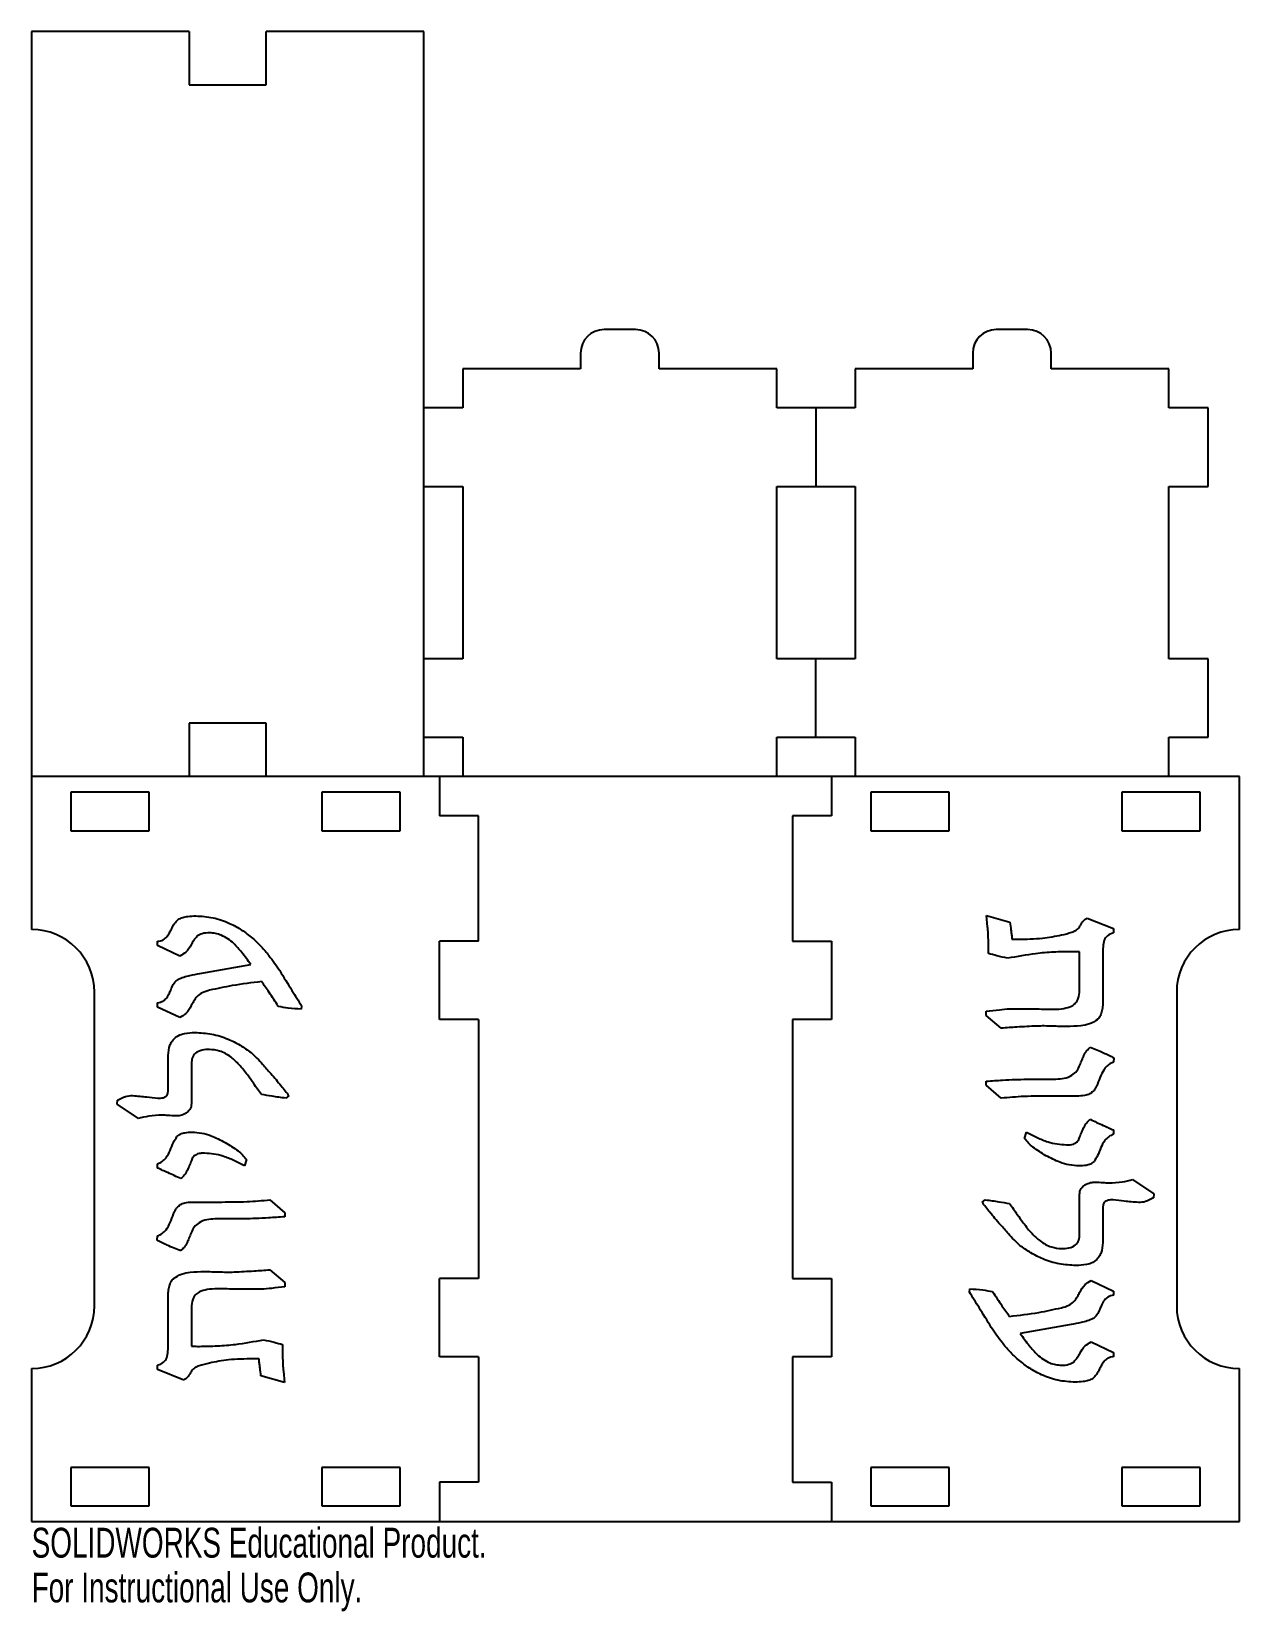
# Model space of a CAD drawing. Header units: millimetres. Extents: x -60 to 136, y -111 to 145.
import ezdxf

# ---------------------------------------------------------------- set-up
doc = ezdxf.new("R2010")
doc.units = ezdxf.units.MM
doc.styles.add('SLDTEXTSTYLE0', font='TXT', dxfattribs={"width": 0.7})

msp = doc.modelspace()

# ---------------------------------------------------------------- linework, layer by layer
at = {"color": 7, "linetype": 'Continuous', "lineweight": 25}
for p, q in [((-60.01, 144.59), (-60.01, -0.83)), ((-34.48, 144.59), (-60.01, 144.59)), ((-34.48, 144.59), (-34.48, 135.95)), ((-22.04, 135.95), (-22.04, 144.59)), ((3.49, 144.59), (-22.04, 144.59)), ((3.49, 23.94), (3.49, 144.59)), ((-34.48, 135.95), (-22.04, 135.95)), ((37.78, 96.33), (32.7, 96.33)), ((101.28, 96.33), (96.2, 96.33)), ((28.89, 92.52), (28.89, 89.98)), ((41.59, 89.98), (41.59, 92.52)), ((92.39, 92.52), (92.39, 89.98)), ((105.09, 89.98), (105.09, 92.52)), ((28.89, 89.98), (9.84, 89.98)), ((9.84, 89.98), (9.84, 83.63)), ((60.64, 89.98), (41.59, 89.98)), ((60.64, 83.63), (60.64, 89.98)), ((92.39, 89.98), (73.34, 89.98)), ((73.34, 89.98), (73.34, 83.63)), ((124.14, 89.98), (105.09, 89.98)), ((124.14, 83.63), (124.14, 89.98)), ((9.84, 83.63), (3.49, 83.63)), ((73.34, 83.63), (60.64, 83.63)), ((66.99, 83.63), (66.99, 70.93)), ((130.49, 83.63), (124.14, 83.63)), ((130.49, 70.93), (130.49, 83.63)), ((3.49, 70.93), (9.84, 70.93)), ((9.84, 70.93), (9.84, 42.99)), ((60.64, 70.93), (73.34, 70.93)), ((60.64, 42.99), (60.64, 70.93)), ((73.34, 70.93), (73.34, 42.99)), ((124.14, 42.99), (124.14, 70.93)), ((124.14, 70.93), (130.49, 70.93)), ((9.84, 42.99), (3.49, 42.99)), ((73.34, 42.99), (60.64, 42.99)), ((66.99, 30.29), (66.99, 42.99)), ((130.49, 42.99), (124.14, 42.99)), ((130.49, 30.29), (130.49, 42.99)), ((-22.04, 32.57), (-34.48, 32.57)), ((-34.48, 32.57), (-34.48, 23.94)), ((-22.04, 23.94), (-22.04, 32.57)), ((3.49, 30.29), (9.84, 30.29)), ((9.84, 30.29), (9.84, 23.94)), ((60.64, 30.29), (73.34, 30.29)), ((60.64, 23.94), (60.64, 30.29)), ((73.34, 30.29), (73.34, 23.94)), ((124.14, 23.94), (124.14, 30.29)), ((124.14, 30.29), (130.49, 30.29)), ((135.57, 23.94), (-60.01, 23.94)), ((6.03, 23.94), (6.03, 17.59)), ((69.53, 23.94), (69.53, 17.59)), ((135.57, -0.83), (135.57, 23.94)), ((-40.96, 21.4), (-53.66, 21.4)), ((-53.66, 21.4), (-53.66, 15.17)), ((-40.96, 15.17), (-40.96, 21.4)), ((-13.02, 21.4), (-13.02, 15.17)), ((-0.32, 21.4), (-13.02, 21.4)), ((-0.32, 15.17), (-0.32, 21.4)), ((75.88, 21.4), (75.88, 15.17)), ((88.58, 21.4), (75.88, 21.4)), ((88.58, 15.17), (88.58, 21.4)), ((116.52, 21.4), (116.52, 15.17)), ((129.22, 21.4), (116.52, 21.4)), ((129.22, 15.17), (129.22, 21.4)), ((12.38, 17.59), (6.03, 17.59)), ((12.38, -2.73), (12.38, 17.59)), ((63.18, 17.59), (63.18, -2.73)), ((69.53, 17.59), (63.18, 17.59)), ((-53.66, 15.17), (-40.96, 15.17)), ((-13.02, 15.17), (-0.32, 15.17)), ((75.88, 15.17), (88.58, 15.17)), ((116.52, 15.17), (129.22, 15.17)), ((94.64, 1.43), (98.42, 0.34)), ((94.8, -0.43), (94.64, 1.43)), ((110.91, 1.02), (115.18, -0.69)), ((98.7, -1.88), (98.7, -2.41)), ((98.7, -2.41), (99.72, -2.41)), ((115.18, -0.69), (115.18, -1.38)), ((-39.62, -3.44), (-39.62, -2.75)), ((-36.02, -5.15), (-39.62, -3.44)), ((12.38, -2.73), (6.03, -2.73)), ((6.03, -15.43), (6.03, -2.73)), ((63.18, -2.73), (69.53, -2.73)), ((69.53, -2.73), (69.53, -15.43)), ((94.93, -4.73), (94.93, -2.83)), ((109.69, -10.68), (109.69, -4.47)), ((113.46, -4.58), (113.46, -12.44)), ((-32.76, -7.96), (-24.52, -6.53)), ((-49.85, -61.79), (-49.85, -10.99)), ((-39.62, -13.39), (-39.62, -12.7)), ((125.41, -10.99), (125.41, -61.79)), ((-36.02, -15.11), (-39.62, -13.39)), ((-16.28, -13.23), (-16.35, -13.73)), ((94.58, -14.76), (94.58, -14.08)), ((96.99, -16.82), (94.58, -14.76)), ((12.38, -15.43), (6.03, -15.43)), ((12.38, -15.43), (12.38, -57.34)), ((63.18, -15.43), (63.18, -57.34)), ((69.53, -15.43), (63.18, -15.43)), ((-37.91, -26.8), (-37.91, -21.69)), ((-34.13, -22.57), (-34.13, -29.05)), ((115.25, -21.63), (115.18, -22.32)), ((94.58, -26.04), (94.58, -25.4)), ((-18.34, -27.78), (-18.86, -28.15)), ((96.99, -28.15), (94.58, -26.04)), ((109.58, -27.81), (105.38, -27.81)), ((-46.14, -29.13), (-46.11, -28.49)), ((-42.71, -31.46), (-46.14, -29.13)), ((100.76, -34.67), (101.1, -33.64)), ((115.18, -33.3), (115.18, -33.99)), ((-25.21, -38.1), (-25.54, -39.13)), ((-39.62, -39.48), (-39.62, -38.79)), ((118.27, -41.32), (121.7, -43.65)), ((-34.02, -44.97), (-29.82, -44.97)), ((-21.43, -44.63), (-19.03, -46.74)), ((93.9, -45), (94.42, -44.63)), ((109.69, -50.21), (109.69, -43.73)), ((113.46, -45.98), (113.46, -51.08)), ((121.7, -43.65), (121.66, -44.28)), ((-19.03, -46.74), (-19.03, -47.37)), ((-39.7, -51.15), (-39.62, -50.46)), ((-21.43, -55.95), (-19.03, -58.02)), ((-19.03, -58.02), (-19.03, -58.7)), ((12.38, -57.34), (6.03, -57.34)), ((6.03, -70.04), (6.03, -57.34)), ((63.18, -57.34), (69.53, -57.34)), ((69.53, -57.34), (69.53, -70.04)), ((111.58, -57.67), (115.18, -59.39)), ((-37.91, -68.19), (-37.91, -60.34)), ((91.84, -59.55), (91.91, -59.04)), ((115.18, -59.39), (115.18, -60.07)), ((-34.13, -62.09), (-34.13, -68.31)), ((108.31, -64.81), (100.08, -66.25)), ((-19.37, -68.05), (-19.37, -69.95)), ((111.58, -67.62), (115.18, -69.34)), ((-39.62, -72.09), (-39.62, -71.4)), ((-23.15, -70.37), (-24.17, -70.37)), ((-23.15, -70.9), (-23.15, -70.37)), ((12.38, -70.04), (6.03, -70.04)), ((12.38, -70.04), (12.38, -90.36)), ((63.18, -70.04), (63.18, -90.36)), ((69.53, -70.04), (63.18, -70.04)), ((115.18, -69.34), (115.18, -70.03)), ((-60.01, -71.95), (-60.01, -96.71)), ((-35.35, -73.8), (-39.62, -72.09)), ((-19.08, -74.2), (-22.87, -73.12)), ((-19.24, -72.35), (-19.08, -74.2)), ((135.57, -96.71), (135.57, -71.95)), ((-40.96, -87.95), (-53.66, -87.95)), ((-53.66, -87.95), (-53.66, -94.17)), ((-40.96, -94.17), (-40.96, -87.95)), ((-0.32, -87.95), (-13.02, -87.95)), ((-13.02, -87.95), (-13.02, -94.17)), ((-0.32, -94.17), (-0.32, -87.95)), ((88.58, -87.95), (75.88, -87.95)), ((75.88, -87.95), (75.88, -94.17)), ((88.58, -94.17), (88.58, -87.95)), ((129.22, -87.95), (116.52, -87.95)), ((116.52, -87.95), (116.52, -94.17)), ((129.22, -94.17), (129.22, -87.95)), ((12.38, -90.36), (6.03, -90.36)), ((6.03, -90.36), (6.03, -96.71)), ((63.18, -90.36), (69.53, -90.36)), ((69.53, -90.36), (69.53, -96.71)), ((-53.66, -94.17), (-40.96, -94.17)), ((-13.02, -94.17), (-0.32, -94.17)), ((75.88, -94.17), (88.58, -94.17)), ((116.52, -94.17), (129.22, -94.17)), ((-60.01, -96.71), (135.57, -96.71))]:
    msp.add_line(p, q, dxfattribs=at)
for centre, radius, start, end in [((32.7, 92.52), 3.81, 90, 180), ((37.78, 92.52), 3.81, 0, 90), ((96.2, 92.52), 3.81, 90, 180), ((101.28, 92.52), 3.81, 0, 90), ((-60.01, -10.99), 10.16, 0, 90), ((135.57, -10.99), 10.16, 90, 180), ((-60.01, -61.79), 10.16, 270, 0), ((135.57, -61.79), 10.16, 180, 270)]:
    msp.add_arc(centre, radius, start, end, dxfattribs=at)
for points, knots in [([(-37.38, -0.79), (-37.23, -0.46), (-36.95, 0.12), (-36.49, 0.57), (-36.29, 0.77)], [0, 0, 0, 0, 0.56072, 1, 1, 1, 1]), ([(-36.29, 0.77), (-36.05, 0.9), (-35.56, 1.16), (-34.58, 1.33), (-33.87, 1.35), (-33.43, 1.37)], [0, 0, 0, 0, 0.279412, 0.559626, 1, 1, 1, 1]), ([(-33.43, 1.37), (-32.49, 1.31), (-30.6, 1.2), (-28.1, 0.3), (-25.96, -0.87), (-24.8, -1.79), (-24.22, -2.26)], [0, 0, 0, 0, 0.279877, 0.55974, 0.779835, 1, 1, 1, 1]), ([(98.42, 0.34), (98.47, -0.08), (98.54, -0.6), (98.62, -1.23), (98.65, -1.56), (98.69, -1.77), (98.7, -1.88)], [0, 0, 0, 0, 0.560427, 0.706986, 0.854267, 1, 1, 1, 1]), ([(109.59, -0.55), (109.69, -0.39), (109.87, -0.09), (110.06, 0.2), (110.14, 0.33)], [0, 0, 0, 0, 0.560005, 1, 1, 1, 1]), ([(110.14, 0.33), (110.26, 0.49), (110.48, 0.76), (110.77, 0.94), (110.91, 1.02)], [0, 0, 0, 0, 0.559713, 1, 1, 1, 1]), ([(-39.62, -2.75), (-39.31, -2.7), (-38.74, -2.6), (-38.32, -2.23), (-38.13, -2.06)], [0, 0, 0, 0, 0.5601847, 1, 1, 1, 1]), ([(-38.13, -2.06), (-37.98, -1.83), (-37.7, -1.42), (-37.48, -0.98), (-37.38, -0.79)], [0, 0, 0, 0, 0.559755, 1, 1, 1, 1]), ([(-33.24, -1.94), (-33.44, -2.18), (-33.78, -2.6), (-34.05, -3.08), (-34.17, -3.29)], [0, 0, 0, 0, 0.559434, 1, 1, 1, 1]), ([(-31.19, -1.38), (-31.6, -1.39), (-32.34, -1.4), (-32.96, -1.78), (-33.24, -1.94)], [0, 0, 0, 0, 0.5609654, 1, 1, 1, 1]), ([(-27.26, -3.11), (-27.57, -2.84), (-28.2, -2.31), (-29.21, -1.77), (-30.22, -1.43), (-30.86, -1.4), (-31.19, -1.38)], [0, 0, 0, 0, 0.280136, 0.560069, 0.780008, 1, 1, 1, 1]), ([(-24.22, -2.26), (-23.75, -2.69), (-22.81, -3.56), (-21.34, -5.32), (-20.4, -6.67), (-19.83, -7.5)], [0, 0, 0, 0, 0.27998, 0.5599998, 1, 1, 1, 1]), ([(94.93, -2.83), (94.92, -2.38), (94.9, -1.58), (94.83, -0.78), (94.8, -0.43)], [0, 0, 0, 0, 0.55998, 1, 1, 1, 1]), ([(99.72, -2.41), (101.05, -2.39), (103.42, -2.36), (105.74, -1.92), (106.76, -1.72)], [0, 0, 0, 0, 0.560077, 1, 1, 1, 1]), ([(106.76, -1.72), (107.33, -1.59), (108.11, -1.4), (109.09, -1.03), (109.43, -0.71), (109.59, -0.55)], [0, 0, 0, 0, 0.560972, 0.781357, 1, 1, 1, 1]), ([(113.68, -2.55), (113.6, -2.93), (113.46, -3.6), (113.46, -4.28), (113.46, -4.58)], [0, 0, 0, 0, 0.559227, 1, 1, 1, 1]), ([(115.18, -1.38), (114.82, -1.5), (114.17, -1.71), (113.83, -2.3), (113.68, -2.55)], [0, 0, 0, 0, 0.560745, 1, 1, 1, 1]), ([(-34.17, -3.29), (-34.42, -3.73), (-34.88, -4.52), (-35.67, -4.96), (-36.02, -5.15)], [0, 0, 0, 0, 0.561065, 1, 1, 1, 1]), ([(-24.52, -6.53), (-24.99, -5.85), (-25.82, -4.65), (-26.82, -3.58), (-27.26, -3.11)], [0, 0, 0, 0, 0.56013, 1, 1, 1, 1]), ([(98.02, -5.5), (97.44, -5.36), (96.4, -5.13), (95.38, -4.85), (94.93, -4.73)], [0, 0, 0, 0, 0.559983, 1, 1, 1, 1]), ([(108.41, -4.43), (107.43, -4.44), (105.48, -4.47), (102, -4.77), (99.53, -5.22), (98.02, -5.5)], [0, 0, 0, 0, 0.280026, 0.56008, 1, 1, 1, 1]), ([(109.69, -4.47), (109.45, -4.45), (109.02, -4.43), (108.6, -4.43), (108.41, -4.43)], [0, 0, 0, 0, 0.560005, 1, 1, 1, 1]), ([(-19.83, -7.5), (-19.17, -8.57), (-17.99, -10.48), (-16.8, -12.39), (-16.28, -13.23)], [0, 0, 0, 0, 0.56, 1, 1, 1, 1]), ([(-37.41, -10.47), (-37.27, -10.13), (-37.03, -9.54), (-36.55, -9.12), (-36.34, -8.93)], [0, 0, 0, 0, 0.5611598, 1, 1, 1, 1]), ([(-36.34, -8.93), (-36.02, -8.79), (-35.38, -8.51), (-34.17, -8.23), (-33.29, -8.07), (-32.76, -7.96)], [0, 0, 0, 0, 0.2796565, 0.5597751, 1, 1, 1, 1]), ([(-22.8, -9.27), (-24.38, -9.46), (-27.2, -9.8), (-29.96, -10.41), (-31.18, -10.68)], [0, 0, 0, 0, 0.559994, 1, 1, 1, 1]), ([(-20.06, -13.29), (-20.55, -12.53), (-21.42, -11.16), (-22.38, -9.85), (-22.8, -9.27)], [0, 0, 0, 0, 0.559949, 1, 1, 1, 1]), ([(-39.62, -12.7), (-39.3, -12.64), (-38.72, -12.53), (-38.32, -12.1), (-38.14, -11.92)], [0, 0, 0, 0, 0.5598581, 1, 1, 1, 1]), ([(-38.14, -11.92), (-37.99, -11.66), (-37.71, -11.19), (-37.5, -10.69), (-37.41, -10.47)], [0, 0, 0, 0, 0.559758, 1, 1, 1, 1]), ([(-33.21, -11.68), (-33.41, -11.94), (-33.76, -12.41), (-34.03, -12.93), (-34.15, -13.16)], [0, 0, 0, 0, 0.559595, 1, 1, 1, 1]), ([(-31.18, -10.68), (-31.6, -10.79), (-32.35, -10.98), (-32.95, -11.46), (-33.21, -11.68)], [0, 0, 0, 0, 0.560506, 1, 1, 1, 1]), ([(108.4, -13.24), (108.63, -13.08), (109.1, -12.76), (109.61, -11.85), (109.66, -11.13), (109.69, -10.68)], [0, 0, 0, 0, 0.280037, 0.559988, 1, 1, 1, 1]), ([(113.46, -12.44), (113.46, -12.74), (113.44, -13.35), (113.29, -14.18), (113.03, -14.92), (112.71, -15.28), (112.55, -15.45)], [0, 0, 0, 0, 0.280404, 0.56058, 0.780612, 1, 1, 1, 1]), ([(-34.15, -13.16), (-34.4, -13.62), (-34.86, -14.44), (-35.66, -14.9), (-36.02, -15.11)], [0, 0, 0, 0, 0.561329, 1, 1, 1, 1]), ([(-16.35, -13.73), (-17.05, -13.7), (-18.3, -13.63), (-19.52, -13.4), (-20.06, -13.29)], [0, 0, 0, 0, 0.559988, 1, 1, 1, 1]), ([(94.58, -14.08), (95.29, -13.99), (96.55, -13.83), (97.82, -13.72), (98.37, -13.66)], [0, 0, 0, 0, 0.560051, 1, 1, 1, 1]), ([(98.37, -13.66), (99.18, -13.67), (100.51, -13.68), (102.36, -13.7), (103.92, -13.72), (104.97, -13.73), (105.49, -13.73)], [0, 0, 0, 0, 0.3399976, 0.5599985, 0.7800011, 1, 1, 1, 1]), ([(105.49, -13.73), (106.05, -13.73), (107.05, -13.73), (107.99, -13.39), (108.4, -13.24)], [0, 0, 0, 0, 0.560626, 1, 1, 1, 1]), ([(-37.11, -18.7), (-36.85, -18.46), (-36.31, -17.97), (-35.06, -17.57), (-34.13, -17.53), (-33.57, -17.51)], [0, 0, 0, 0, 0.279261, 0.559411, 1, 1, 1, 1]), ([(-33.57, -17.51), (-32.65, -17.56), (-30.81, -17.67), (-28.35, -18.47), (-26.23, -19.52), (-25.05, -20.36), (-24.46, -20.78)], [0, 0, 0, 0, 0.279881, 0.559776, 0.779877, 1, 1, 1, 1]), ([(102.78, -16.48), (101.7, -16.53), (99.77, -16.62), (97.84, -16.76), (96.99, -16.82)], [0, 0, 0, 0, 0.559983, 1, 1, 1, 1]), ([(105.42, -16.5), (104.93, -16.48), (104.05, -16.45), (103.17, -16.47), (102.78, -16.48)], [0, 0, 0, 0, 0.559995, 1, 1, 1, 1]), ([(107.6, -16.55), (107.19, -16.54), (106.47, -16.53), (105.74, -16.51), (105.42, -16.5)], [0, 0, 0, 0, 0.559974, 1, 1, 1, 1]), ([(112.55, -15.45), (112.14, -15.71), (111.31, -16.22), (109.59, -16.49), (108.36, -16.53), (107.6, -16.55)], [0, 0, 0, 0, 0.278725, 0.559141, 1, 1, 1, 1]), ([(-37.91, -21.69), (-37.88, -21.1), (-37.85, -20.28), (-37.51, -19.27), (-37.25, -18.89), (-37.11, -18.7)], [0, 0, 0, 0, 0.55981, 0.780093, 1, 1, 1, 1]), ([(-31.23, -20.26), (-31.62, -20.27), (-32.41, -20.31), (-33.47, -20.75), (-34.07, -21.63), (-34.11, -22.25), (-34.13, -22.57)], [0, 0, 0, 0, 0.28109, 0.560423, 0.779713, 1, 1, 1, 1]), ([(-27.72, -21.52), (-28.01, -21.31), (-28.59, -20.91), (-29.76, -20.4), (-30.67, -20.31), (-31.23, -20.26)], [0, 0, 0, 0, 0.28033, 0.560768, 1, 1, 1, 1]), ([(110.38, -21.25), (110.53, -20.97), (110.81, -20.47), (111.22, -20.08), (111.4, -19.91)], [0, 0, 0, 0, 0.560099, 1, 1, 1, 1]), ([(111.4, -19.91), (112.14, -20.19), (113.45, -20.7), (114.7, -21.34), (115.25, -21.63)], [0, 0, 0, 0, 0.559821, 1, 1, 1, 1]), ([(-25.02, -24.42), (-25.47, -23.83), (-26.28, -22.77), (-27.28, -21.9), (-27.72, -21.52)], [0, 0, 0, 0, 0.560114, 1, 1, 1, 1]), ([(-24.46, -20.78), (-24.14, -21.07), (-23.5, -21.66), (-22.47, -22.82), (-21.74, -23.65), (-21.29, -24.16)], [0, 0, 0, 0, 0.279876, 0.559931, 1, 1, 1, 1]), ([(105.87, -25.06), (106.32, -25.04), (107.22, -25), (108.41, -24.54), (109.3, -23.77), (109.6, -23.12), (109.75, -22.8)], [0, 0, 0, 0, 0.280492, 0.560159, 0.780026, 1, 1, 1, 1]), ([(109.75, -22.8), (109.86, -22.51), (110.05, -21.99), (110.28, -21.47), (110.38, -21.25)], [0, 0, 0, 0, 0.560039, 1, 1, 1, 1]), ([(115.18, -22.32), (114.92, -22.44), (114.39, -22.68), (113.64, -23.41), (113.32, -24.08), (113.12, -24.49)], [0, 0, 0, 0, 0.280282, 0.560326, 1, 1, 1, 1]), ([(-22.8, -27.55), (-23.22, -26.97), (-23.96, -25.92), (-24.7, -24.88), (-25.02, -24.42)], [0, 0, 0, 0, 0.56, 1, 1, 1, 1]), ([(-21.29, -24.16), (-20.72, -24.82), (-19.69, -25.99), (-18.75, -27.23), (-18.34, -27.78)], [0, 0, 0, 0, 0.5600865, 1, 1, 1, 1]), ([(94.58, -25.4), (95.46, -25.34), (97.02, -25.23), (98.58, -25.16), (99.27, -25.12)], [0, 0, 0, 0, 0.559998, 1, 1, 1, 1]), ([(99.27, -25.12), (100.5, -25.1), (102.7, -25.06), (104.91, -25.06), (105.87, -25.06)], [0, 0, 0, 0, 0.5599877, 1, 1, 1, 1]), ([(113.12, -24.49), (112.95, -24.95), (112.71, -25.6), (112.34, -26.4), (112.13, -26.73), (112.03, -26.89)], [0, 0, 0, 0, 0.560268, 0.780314, 1, 1, 1, 1]), ([(-46.11, -28.49), (-45.68, -28.24), (-44.92, -27.8), (-44.04, -27.75), (-43.66, -27.73)], [0, 0, 0, 0, 0.559273, 1, 1, 1, 1]), ([(-43.66, -27.73), (-42.89, -27.8), (-41.53, -27.92), (-40.17, -28.08), (-39.57, -28.15)], [0, 0, 0, 0, 0.560036, 1, 1, 1, 1]), ([(-39.57, -28.15), (-39.28, -28.15), (-38.76, -28.16), (-38.3, -27.91), (-38.11, -27.8)], [0, 0, 0, 0, 0.562499, 1, 1, 1, 1]), ([(-38.11, -27.8), (-38.03, -27.62), (-37.9, -27.3), (-37.9, -26.95), (-37.91, -26.8)], [0, 0, 0, 0, 0.557678, 1, 1, 1, 1]), ([(-18.86, -28.15), (-19.6, -28.06), (-20.92, -27.89), (-22.23, -27.66), (-22.8, -27.55)], [0, 0, 0, 0, 0.559968, 1, 1, 1, 1]), ([(105.38, -27.81), (103.81, -27.81), (101.01, -27.81), (98.22, -28.05), (96.99, -28.15)], [0, 0, 0, 0, 0.56007, 1, 1, 1, 1]), ([(112.03, -26.89), (111.85, -27.07), (111.48, -27.42), (110.62, -27.75), (109.98, -27.79), (109.58, -27.81)], [0, 0, 0, 0, 0.279593, 0.559768, 1, 1, 1, 1]), ([(-34.99, -30.56), (-35.29, -30.72), (-35.82, -31), (-36.42, -31.03), (-36.68, -31.04)], [0, 0, 0, 0, 0.5592101, 1, 1, 1, 1]), ([(-34.13, -29.05), (-34.14, -29.22), (-34.17, -29.56), (-34.43, -30.12), (-34.78, -30.4), (-34.99, -30.56)], [0, 0, 0, 0, 0.280337, 0.56087, 1, 1, 1, 1]), ([(-38.89, -30.9), (-39.61, -30.92), (-40.91, -30.98), (-42.16, -31.31), (-42.71, -31.46)], [0, 0, 0, 0, 0.559929, 1, 1, 1, 1]), ([(-36.68, -31.04), (-37.1, -31.01), (-37.83, -30.96), (-38.56, -30.91), (-38.89, -30.9)], [0, 0, 0, 0, 0.560013, 1, 1, 1, 1]), ([(109.69, -34.54), (109.8, -34.24), (110.01, -33.71), (110.24, -33.18), (110.34, -32.95)], [0, 0, 0, 0, 0.560024, 1, 1, 1, 1]), ([(110.34, -32.95), (110.5, -32.66), (110.79, -32.15), (111.22, -31.76), (111.4, -31.58)], [0, 0, 0, 0, 0.559965, 1, 1, 1, 1]), ([(111.4, -31.58), (112.1, -31.91), (113.36, -32.5), (114.62, -33.06), (115.18, -33.3)], [0, 0, 0, 0, 0.55999, 1, 1, 1, 1]), ([(-37.56, -36.62), (-37.41, -36.18), (-37.13, -35.39), (-36.68, -34.69), (-36.48, -34.38)], [0, 0, 0, 0, 0.560701, 1, 1, 1, 1]), ([(-36.48, -34.38), (-36.29, -34.23), (-35.9, -33.92), (-35.05, -33.68), (-34.42, -33.66), (-34.04, -33.64)], [0, 0, 0, 0, 0.2792809, 0.559423, 1, 1, 1, 1]), ([(-34.04, -33.64), (-33.51, -33.68), (-32.46, -33.75), (-30.64, -34.3), (-29.43, -34.93), (-28.69, -35.31)], [0, 0, 0, 0, 0.279841, 0.559964, 1, 1, 1, 1]), ([(-28.69, -35.31), (-27.97, -35.74), (-26.97, -36.35), (-25.82, -37.32), (-25.41, -37.84), (-25.21, -38.1)], [0, 0, 0, 0, 0.559983, 0.780068, 1, 1, 1, 1]), ([(104.25, -37.47), (103.53, -37.03), (102.52, -36.43), (101.37, -35.46), (100.97, -34.93), (100.76, -34.67)], [0, 0, 0, 0, 0.559983, 0.780068, 1, 1, 1, 1]), ([(101.1, -33.64), (101.66, -33.95), (102.78, -34.57), (104.44, -35.21), (106.04, -35.62), (107.05, -35.68), (107.55, -35.7)], [0, 0, 0, 0, 0.280073, 0.560067, 0.780067, 1, 1, 1, 1]), ([(107.55, -35.7), (107.76, -35.7), (108.14, -35.71), (108.52, -35.64), (108.68, -35.61)], [0, 0, 0, 0, 0.56025, 1, 1, 1, 1]), ([(108.68, -35.61), (108.94, -35.47), (109.39, -35.22), (109.6, -34.75), (109.69, -34.54)], [0, 0, 0, 0, 0.557714, 1, 1, 1, 1]), ([(115.18, -33.99), (114.92, -34.11), (114.39, -34.35), (113.63, -35.07), (113.32, -35.75), (113.12, -36.16)], [0, 0, 0, 0, 0.280301, 0.560403, 1, 1, 1, 1]), ([(-39.62, -38.79), (-39.36, -38.67), (-38.83, -38.43), (-38.08, -37.7), (-37.76, -37.03), (-37.56, -36.62)], [0, 0, 0, 0, 0.280301, 0.560403, 1, 1, 1, 1]), ([(-34.13, -38.24), (-34.25, -38.54), (-34.45, -39.07), (-34.68, -39.6), (-34.79, -39.83)], [0, 0, 0, 0, 0.560024, 1, 1, 1, 1]), ([(-33.13, -37.17), (-33.38, -37.31), (-33.83, -37.56), (-34.04, -38.03), (-34.13, -38.24)], [0, 0, 0, 0, 0.557714, 1, 1, 1, 1]), ([(-31.99, -37.08), (-32.21, -37.07), (-32.59, -37.07), (-32.96, -37.14), (-33.13, -37.17)], [0, 0, 0, 0, 0.56025, 1, 1, 1, 1]), ([(-25.54, -39.13), (-26.1, -38.83), (-27.22, -38.21), (-28.89, -37.57), (-30.49, -37.16), (-31.49, -37.1), (-31.99, -37.08)], [0, 0, 0, 0, 0.280073, 0.560067, 0.780067, 1, 1, 1, 1]), ([(109.6, -39.13), (109.07, -39.1), (108.01, -39.03), (106.19, -38.47), (104.99, -37.85), (104.25, -37.47)], [0, 0, 0, 0, 0.279841, 0.559964, 1, 1, 1, 1]), ([(113.12, -36.16), (112.96, -36.6), (112.68, -37.39), (112.23, -38.09), (112.04, -38.4)], [0, 0, 0, 0, 0.5607009, 1, 1, 1, 1]), ([(-35.85, -41.19), (-36.55, -40.86), (-37.8, -40.28), (-39.07, -39.72), (-39.62, -39.48)], [0, 0, 0, 0, 0.55999, 1, 1, 1, 1]), ([(-34.79, -39.83), (-34.95, -40.11), (-35.23, -40.62), (-35.66, -41.02), (-35.85, -41.19)], [0, 0, 0, 0, 0.559965, 1, 1, 1, 1]), ([(112.04, -38.4), (111.84, -38.55), (111.46, -38.86), (110.61, -39.1), (109.98, -39.12), (109.6, -39.13)], [0, 0, 0, 0, 0.279281, 0.559423, 1, 1, 1, 1]), ([(109.69, -43.73), (109.7, -43.56), (109.72, -43.22), (109.99, -42.65), (110.34, -42.38), (110.55, -42.21)], [0, 0, 0, 0, 0.280337, 0.56087, 1, 1, 1, 1]), ([(110.55, -42.21), (110.85, -42.06), (111.38, -41.78), (111.98, -41.75), (112.24, -41.74)], [0, 0, 0, 0, 0.5592101, 1, 1, 1, 1]), ([(112.24, -41.74), (112.65, -41.77), (113.39, -41.82), (114.12, -41.86), (114.44, -41.88)], [0, 0, 0, 0, 0.5600134, 1, 1, 1, 1]), ([(114.44, -41.88), (115.17, -41.85), (116.47, -41.8), (117.72, -41.47), (118.27, -41.32)], [0, 0, 0, 0, 0.559929, 1, 1, 1, 1]), ([(-37.56, -48.29), (-37.39, -47.83), (-37.15, -47.18), (-36.79, -46.37), (-36.58, -46.05), (-36.47, -45.89)], [0, 0, 0, 0, 0.560268, 0.780314, 1, 1, 1, 1]), ([(-36.47, -45.89), (-36.29, -45.71), (-35.93, -45.35), (-35.07, -45.03), (-34.42, -44.99), (-34.02, -44.97)], [0, 0, 0, 0, 0.2795929, 0.5597679, 1, 1, 1, 1]), ([(-29.82, -44.97), (-28.25, -44.97), (-25.45, -44.97), (-22.66, -44.73), (-21.43, -44.63)], [0, 0, 0, 0, 0.56007, 1, 1, 1, 1]), ([(96.85, -48.62), (96.27, -47.96), (95.25, -46.79), (94.31, -45.55), (93.9, -45)], [0, 0, 0, 0, 0.560087, 1, 1, 1, 1]), ([(94.42, -44.63), (95.16, -44.72), (96.48, -44.88), (97.79, -45.12), (98.36, -45.23)], [0, 0, 0, 0, 0.559968, 1, 1, 1, 1]), ([(98.36, -45.23), (98.77, -45.81), (99.51, -46.86), (100.25, -47.9), (100.58, -48.35)], [0, 0, 0, 0, 0.56, 1, 1, 1, 1]), ([(113.66, -44.98), (113.59, -45.16), (113.46, -45.48), (113.46, -45.83), (113.46, -45.98)], [0, 0, 0, 0, 0.557678, 1, 1, 1, 1]), ([(115.13, -44.63), (114.84, -44.62), (114.32, -44.62), (113.86, -44.87), (113.66, -44.98)], [0, 0, 0, 0, 0.562499, 1, 1, 1, 1]), ([(119.21, -45.04), (118.45, -44.98), (117.09, -44.86), (115.73, -44.7), (115.13, -44.63)], [0, 0, 0, 0, 0.560036, 1, 1, 1, 1]), ([(121.66, -44.28), (121.24, -44.53), (120.48, -44.98), (119.6, -45.03), (119.21, -45.04)], [0, 0, 0, 0, 0.559273, 1, 1, 1, 1]), ([(-39.62, -50.46), (-39.36, -50.34), (-38.84, -50.1), (-38.08, -49.37), (-37.76, -48.7), (-37.56, -48.29)], [0, 0, 0, 0, 0.2802815, 0.5603257, 1, 1, 1, 1]), ([(-30.32, -47.72), (-30.77, -47.74), (-31.66, -47.77), (-32.85, -48.23), (-33.74, -49.01), (-34.04, -49.65), (-34.19, -49.97)], [0, 0, 0, 0, 0.2804918, 0.5601593, 0.7800264, 1, 1, 1, 1]), ([(-23.71, -47.66), (-24.94, -47.68), (-27.15, -47.71), (-29.35, -47.72), (-30.32, -47.72)], [0, 0, 0, 0, 0.5599877, 1, 1, 1, 1]), ([(-19.03, -47.37), (-19.9, -47.43), (-21.46, -47.54), (-23.02, -47.62), (-23.71, -47.66)], [0, 0, 0, 0, 0.559998, 1, 1, 1, 1]), ([(100.58, -48.35), (101.03, -48.95), (101.83, -50.01), (102.84, -50.88), (103.28, -51.26)], [0, 0, 0, 0, 0.560114, 1, 1, 1, 1]), ([(-35.85, -52.86), (-36.58, -52.58), (-37.9, -52.08), (-39.15, -51.43), (-39.7, -51.15)], [0, 0, 0, 0, 0.559821, 1, 1, 1, 1]), ([(-34.19, -49.97), (-34.3, -50.27), (-34.5, -50.79), (-34.72, -51.3), (-34.82, -51.53)], [0, 0, 0, 0, 0.560039, 1, 1, 1, 1]), ([(100.01, -52), (99.69, -51.7), (99.06, -51.12), (98.03, -49.96), (97.3, -49.13), (96.85, -48.62)], [0, 0, 0, 0, 0.279876, 0.559931, 1, 1, 1, 1]), ([(106.79, -52.52), (107.18, -52.5), (107.97, -52.47), (109.03, -52.03), (109.63, -51.15), (109.67, -50.52), (109.69, -50.21)], [0, 0, 0, 0, 0.28109, 0.560423, 0.779713, 1, 1, 1, 1]), ([(113.46, -51.08), (113.44, -51.67), (113.4, -52.5), (113.07, -53.51), (112.8, -53.89), (112.67, -54.08)], [0, 0, 0, 0, 0.55981, 0.780093, 1, 1, 1, 1]), ([(-34.82, -51.53), (-34.98, -51.81), (-35.25, -52.3), (-35.67, -52.69), (-35.85, -52.86)], [0, 0, 0, 0, 0.560099, 1, 1, 1, 1]), ([(109.12, -55.27), (108.2, -55.21), (106.36, -55.11), (103.9, -54.31), (101.78, -53.25), (100.6, -52.41), (100.01, -52)], [0, 0, 0, 0, 0.279881, 0.559776, 0.779877, 1, 1, 1, 1]), ([(103.28, -51.26), (103.57, -51.46), (104.15, -51.87), (105.32, -52.38), (106.23, -52.47), (106.79, -52.52)], [0, 0, 0, 0, 0.28033, 0.560768, 1, 1, 1, 1]), ([(-36.99, -57.33), (-36.58, -57.07), (-35.76, -56.56), (-34.03, -56.29), (-32.8, -56.25), (-32.04, -56.23)], [0, 0, 0, 0, 0.278725, 0.559141, 1, 1, 1, 1]), ([(-32.04, -56.23), (-31.64, -56.24), (-30.91, -56.25), (-30.19, -56.27), (-29.87, -56.28)], [0, 0, 0, 0, 0.559974, 1, 1, 1, 1]), ([(-29.87, -56.28), (-29.37, -56.3), (-28.49, -56.32), (-27.61, -56.31), (-27.22, -56.3)], [0, 0, 0, 0, 0.559995, 1, 1, 1, 1]), ([(-27.22, -56.3), (-26.14, -56.25), (-24.21, -56.15), (-22.28, -56.01), (-21.43, -55.95)], [0, 0, 0, 0, 0.559983, 1, 1, 1, 1]), ([(112.67, -54.08), (112.4, -54.32), (111.87, -54.81), (110.61, -55.2), (109.69, -55.24), (109.12, -55.27)], [0, 0, 0, 0, 0.279261, 0.559411, 1, 1, 1, 1]), ([(-37.91, -60.34), (-37.9, -60.03), (-37.88, -59.43), (-37.74, -58.6), (-37.48, -57.85), (-37.15, -57.5), (-36.99, -57.33)], [0, 0, 0, 0, 0.280404, 0.56058, 0.780612, 1, 1, 1, 1]), ([(-19.03, -58.7), (-19.73, -58.79), (-20.99, -58.95), (-22.26, -59.06), (-22.81, -59.11)], [0, 0, 0, 0, 0.560051, 1, 1, 1, 1]), ([(109.7, -59.62), (109.96, -59.16), (110.41, -58.34), (111.22, -57.87), (111.58, -57.67)], [0, 0, 0, 0, 0.561329, 1, 1, 1, 1]), ([(-32.84, -59.54), (-33.08, -59.7), (-33.55, -60.01), (-34.05, -60.92), (-34.1, -61.65), (-34.13, -62.09)], [0, 0, 0, 0, 0.280037, 0.559988, 1, 1, 1, 1]), ([(-29.93, -59.04), (-30.49, -59.05), (-31.49, -59.05), (-32.43, -59.39), (-32.84, -59.54)], [0, 0, 0, 0, 0.560626, 1, 1, 1, 1]), ([(-22.81, -59.11), (-23.62, -59.11), (-24.95, -59.1), (-26.8, -59.07), (-28.37, -59.06), (-29.41, -59.05), (-29.93, -59.04)], [0, 0, 0, 0, 0.3399976, 0.5599985, 0.7800011, 1, 1, 1, 1]), ([(95.39, -65.27), (94.73, -64.2), (93.55, -62.29), (92.36, -60.39), (91.84, -59.55)], [0, 0, 0, 0, 0.56, 1, 1, 1, 1]), ([(91.91, -59.04), (92.61, -59.08), (93.85, -59.14), (95.08, -59.38), (95.61, -59.48)], [0, 0, 0, 0, 0.5599883, 1, 1, 1, 1]), ([(95.61, -59.48), (96.11, -60.25), (96.98, -61.62), (97.94, -62.93), (98.36, -63.5)], [0, 0, 0, 0, 0.559949, 1, 1, 1, 1]), ([(106.74, -62.09), (107.16, -61.99), (107.9, -61.79), (108.51, -61.31), (108.77, -61.1)], [0, 0, 0, 0, 0.560506, 1, 1, 1, 1]), ([(108.77, -61.1), (108.97, -60.84), (109.32, -60.37), (109.59, -59.85), (109.7, -59.62)], [0, 0, 0, 0, 0.559595, 1, 1, 1, 1]), ([(113.7, -60.86), (113.54, -61.12), (113.27, -61.59), (113.06, -62.09), (112.96, -62.31)], [0, 0, 0, 0, 0.559758, 1, 1, 1, 1]), ([(115.18, -60.07), (114.86, -60.14), (114.28, -60.25), (113.88, -60.67), (113.7, -60.86)], [0, 0, 0, 0, 0.559858, 1, 1, 1, 1]), ([(98.36, -63.5), (99.94, -63.32), (102.75, -62.98), (105.52, -62.36), (106.74, -62.09)], [0, 0, 0, 0, 0.559994, 1, 1, 1, 1]), ([(111.9, -63.85), (111.58, -63.99), (110.94, -64.27), (109.73, -64.55), (108.85, -64.71), (108.31, -64.81)], [0, 0, 0, 0, 0.279657, 0.559775, 1, 1, 1, 1]), ([(112.96, -62.31), (112.83, -62.64), (112.59, -63.24), (112.11, -63.66), (111.9, -63.85)], [0, 0, 0, 0, 0.56116, 1, 1, 1, 1]), ([(99.78, -70.52), (99.31, -70.09), (98.36, -69.22), (96.89, -67.46), (95.96, -66.1), (95.39, -65.27)], [0, 0, 0, 0, 0.27998, 0.5599998, 1, 1, 1, 1]), ([(100.08, -66.25), (100.54, -66.93), (101.38, -68.13), (102.38, -69.2), (102.82, -69.67)], [0, 0, 0, 0, 0.56013, 1, 1, 1, 1]), ([(-38.13, -70.22), (-38.05, -69.85), (-37.91, -69.18), (-37.91, -68.49), (-37.91, -68.19)], [0, 0, 0, 0, 0.559227, 1, 1, 1, 1]), ([(-34.13, -68.31), (-33.89, -68.32), (-33.47, -68.35), (-33.04, -68.35), (-32.85, -68.35)], [0, 0, 0, 0, 0.560005, 1, 1, 1, 1]), ([(-32.85, -68.35), (-31.88, -68.33), (-29.92, -68.31), (-26.44, -68.01), (-23.97, -67.56), (-22.46, -67.28)], [0, 0, 0, 0, 0.280026, 0.56008, 1, 1, 1, 1]), ([(-22.46, -67.28), (-21.88, -67.41), (-20.85, -67.65), (-19.82, -67.93), (-19.37, -68.05)], [0, 0, 0, 0, 0.559983, 1, 1, 1, 1]), ([(109.73, -69.48), (109.98, -69.04), (110.44, -68.26), (111.23, -67.82), (111.58, -67.62)], [0, 0, 0, 0, 0.5610647, 1, 1, 1, 1]), ([(-39.62, -71.4), (-39.26, -71.28), (-38.61, -71.07), (-38.27, -70.48), (-38.13, -70.22)], [0, 0, 0, 0, 0.560745, 1, 1, 1, 1]), ([(-31.21, -71.06), (-31.77, -71.19), (-32.56, -71.38), (-33.54, -71.75), (-33.87, -72.07), (-34.03, -72.23)], [0, 0, 0, 0, 0.560972, 0.781357, 1, 1, 1, 1]), ([(-24.17, -70.37), (-25.49, -70.39), (-27.86, -70.42), (-30.19, -70.86), (-31.21, -71.06)], [0, 0, 0, 0, 0.560077, 1, 1, 1, 1]), ([(-22.87, -73.12), (-22.92, -72.7), (-22.98, -72.18), (-23.06, -71.54), (-23.09, -71.22), (-23.13, -71), (-23.15, -70.9)], [0, 0, 0, 0, 0.560427, 0.706986, 0.854267, 1, 1, 1, 1]), ([(-19.37, -69.95), (-19.36, -70.4), (-19.34, -71.2), (-19.27, -72), (-19.24, -72.35)], [0, 0, 0, 0, 0.55998, 1, 1, 1, 1]), ([(108.99, -74.15), (108.05, -74.09), (106.15, -73.98), (103.65, -73.08), (101.52, -71.91), (100.36, -70.98), (99.78, -70.52)], [0, 0, 0, 0, 0.279877, 0.55974, 0.779835, 1, 1, 1, 1]), ([(102.82, -69.67), (103.13, -69.93), (103.76, -70.46), (104.77, -71.01), (105.78, -71.34), (106.42, -71.38), (106.74, -71.4)], [0, 0, 0, 0, 0.280136, 0.560069, 0.780008, 1, 1, 1, 1]), ([(106.74, -71.4), (107.16, -71.39), (107.89, -71.37), (108.52, -71), (108.8, -70.84)], [0, 0, 0, 0, 0.560965, 1, 1, 1, 1]), ([(108.8, -70.84), (108.99, -70.6), (109.34, -70.17), (109.61, -69.7), (109.73, -69.48)], [0, 0, 0, 0, 0.559434, 1, 1, 1, 1]), ([(113.69, -70.72), (113.53, -70.95), (113.26, -71.35), (113.04, -71.8), (112.94, -71.99)], [0, 0, 0, 0, 0.559755, 1, 1, 1, 1]), ([(115.18, -70.03), (114.86, -70.08), (114.3, -70.17), (113.87, -70.55), (113.69, -70.72)], [0, 0, 0, 0, 0.560185, 1, 1, 1, 1]), ([(-34.59, -73.11), (-34.71, -73.26), (-34.92, -73.54), (-35.22, -73.72), (-35.35, -73.8)], [0, 0, 0, 0, 0.559713, 1, 1, 1, 1]), ([(-34.03, -72.23), (-34.14, -72.39), (-34.32, -72.69), (-34.5, -72.98), (-34.59, -73.11)], [0, 0, 0, 0, 0.560005, 1, 1, 1, 1]), ([(111.85, -73.55), (111.6, -73.68), (111.11, -73.94), (110.13, -74.11), (109.42, -74.13), (108.99, -74.15)], [0, 0, 0, 0, 0.279412, 0.559626, 1, 1, 1, 1]), ([(112.94, -71.99), (112.78, -72.32), (112.5, -72.9), (112.05, -73.35), (111.85, -73.55)], [0, 0, 0, 0, 0.56072, 1, 1, 1, 1])]:
    msp.add_open_spline(points, degree=3, knots=knots, dxfattribs=at)

# ---------------------------------------------------------------- texts
at = {"color": 7, "linetype": 'Continuous', "char_height": 4.8336, "attachment_point": 1, "style": 'SLDTEXTSTYLE0'}
for s, insert in [('SOLIDWORKS Educational Product.', (-60.01, -97.73)), ('For Instructional Use Only.', (-60.01, -104.98))]:
    msp.add_mtext(s, dxfattribs=dict(at, insert=insert))

doc.saveas('drawing.dxf')
